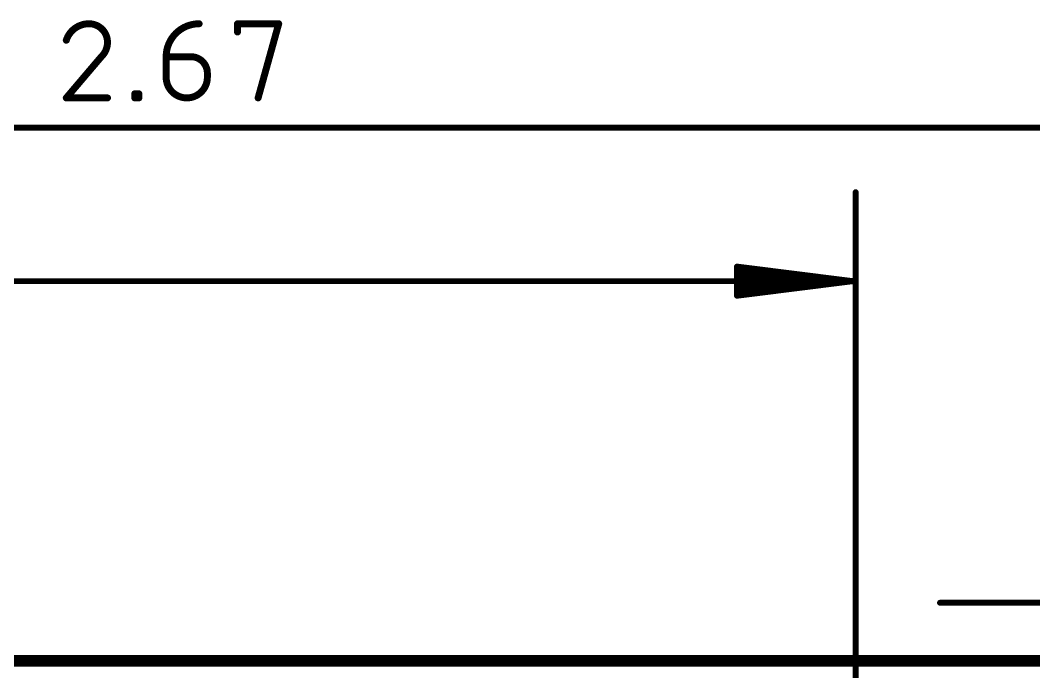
# Model space of a CAD drawing. Extents: x -44.1 to 38.2, y -17 to 24.8.
# Drawn here: x -7.51 to 14.7, y 10.55 to 24.83 of the extents above; entities that cross this region are included whole.
import ezdxf

# ---------------------------------------------------------------- set-up
doc = ezdxf.new("R2010")
doc.units = 0
for name, color, linetype in [('1', 12, 'CONTINUOUS'), ('16', 5, 'CONTINUOUS'), ('20', 53, 'CONTINUOUS'), ('47', 253, 'CONTINUOUS')]:
    doc.layers.add(name, color=color, linetype=linetype)

msp = doc.modelspace()

# ---------------------------------------------------------------- linework, layer by layer
at = {"layer": '1', "const_width": 0.254}
msp.add_lwpolyline([(-38.1, 10.795), (38.1, 10.795)], dxfattribs=at)
at = {"layer": '16', "const_width": 0.254}
msp.add_lwpolyline([(-38.1, 10.795), (38.1, 10.795)], dxfattribs=at)
at = {"layer": '20'}
msp.add_line((-35.56, 10.795), (35.56, 10.795), dxfattribs=at)
at = {"layer": '47'}
for points, const_width in [([(-6.0042, 24.7553, 0.3252), (-6.5009, 24.3941)], 0.1524), ([(-5.5978, 24.3489, 0.4142), (-6.0042, 24.7553)], 0.1524), ([(-6.0042, 24.7934, 1), (-6.0042, 24.7172)], 0.0762), ([(-6.0042, 24.7172, 1), (-6.0042, 24.7934)], 0.0762), ([(-3.5901, 24.7553, 0.4142), (-4.3126, 24.0328)], 0.1524), ([(-3.5901, 24.7172, 1), (-3.5901, 24.7934)], 0.0762), ([(-2.7113, 24.7553, 1), (-2.7875, 24.7553)], 0.0762), ([(-2.7494, 24.7934, 1), (-2.7494, 24.7172)], 0.0762), ([(-1.8096, 24.7451, 1), (-1.8831, 24.7655)], 0.0762), ([(-1.8463, 24.7172, 1), (-1.8463, 24.7934)], 0.0762), ([(-6.5372, 24.4058, 1), (-6.4647, 24.3823)], 0.0762), ([(-2.7875, 24.5747, 1), (-2.7113, 24.5747)], 0.0762), ([(-5.7333, 24.0328, 0.2053), (-5.5978, 24.3489)], 0.1524), ([(-5.5597, 24.3489, 1), (-5.6359, 24.3489)], 0.0762), ([(-5.6359, 24.3489, 1), (-5.5597, 24.3489)], 0.0762), ([(-5.7596, 24.0604, 1), (-5.707, 24.0052)], 0.0762), ([(-5.7043, 24.0081, 1), (-5.7623, 24.0575)], 0.0762), ([(-4.3126, 24.0709, 1), (-4.3126, 23.9947)], 0.0762), ([(-4.2745, 24.0328, 1), (-4.3507, 24.0328)], 0.0762), ([(-4.3507, 24.0328, 1), (-4.2745, 24.0328)], 0.0762), ([(-3.4095, 23.6716, 0.4142), (-3.7707, 24.0328)], 0.1524), ([(-3.7707, 24.0709, 1), (-3.7707, 23.9947)], 0.0762), ([(-3.7707, 23.9947, 1), (-3.7707, 24.0709)], 0.0762), ([(-4.3126, 23.5813, 1), (-3.4095, 23.5813)], 0.1524), ([(-4.2745, 23.5813, 1), (-4.3507, 23.5813)], 0.0762), ([(-4.3507, 23.5813, 1), (-4.2745, 23.5813)], 0.0762), ([(-3.3714, 23.6716, 1), (-3.4476, 23.6716)], 0.0762), ([(-3.4476, 23.6716, 1), (-3.3714, 23.6716)], 0.0762), ([(-3.3714, 23.5813, 1), (-3.4476, 23.5813)], 0.0762), ([(-3.4476, 23.5813, 1), (-3.3714, 23.5813)], 0.0762), ([(-6.53, 23.1544, 1), (-6.4719, 23.105)], 0.0762), ([(-6.5009, 23.1678, 1), (-6.5009, 23.0916)], 0.0762), ([(-5.5978, 23.0916, 1), (-5.5978, 23.1678)], 0.0762), ([(-4.9623, 23.22, 1), (-5.0385, 23.22)], 0.0762), ([(-5.0004, 23.2581, 1), (-5.0004, 23.1819)], 0.0762), ([(-5.0004, 23.1678, 1), (-5.0004, 23.0916)], 0.0762), ([(-5.0385, 23.1297, 1), (-4.9623, 23.1297)], 0.0762), ([(-4.8719, 23.22, 1), (-4.9481, 23.22)], 0.0762), ([(-4.9481, 23.1297, 1), (-4.8719, 23.1297)], 0.0762), ([(-4.91, 23.1819, 1), (-4.91, 23.2581)], 0.0762), ([(-4.91, 23.0916, 1), (-4.91, 23.1678)], 0.0762), ([(-2.3346, 23.1399, 1), (-2.2612, 23.1195)], 0.0762), ([(10.8275, 21.0635, 1), (10.7625, 21.0635)], 0.065), ([(8.1991, 19.465, 1), (8.1909, 19.4005)], 0.065), ([(8.2275, 19.4327, 1), (8.1625, 19.4327)], 0.065), ([(8.1983, 19.4058, 1), (8.1917, 19.3412)], 0.065), ([(8.1967, 19.276, 1), (8.1933, 19.211)], 0.065), ([(10.7341, 19.0813, 1), (10.7259, 19.1457)], 0.065), ([(10.7259, 19.0813, 1), (10.7341, 19.1457)], 0.065), ([(10.7333, 19.0812, 1), (10.7267, 19.1458)], 0.065), ([(10.7267, 19.0812, 1), (10.7333, 19.1458)], 0.065), ([(10.7283, 19.081, 1), (10.7317, 19.146)], 0.065), ([(10.7317, 19.081, 1), (10.7283, 19.146)], 0.065), ([(10.73, 19.081, 1), (10.73, 19.146)], 0.065), ([(8.1933, 19.016, 1), (8.1967, 18.951)], 0.065), ([(8.1917, 18.8858, 1), (8.1983, 18.8212)], 0.065), ([(8.1909, 18.8265, 1), (8.1991, 18.762)], 0.065), ([(8.1625, 18.7943, 1), (8.2275, 18.7943)], 0.065), ([(12.6435, 12.0975, 1), (12.6435, 12.0325)], 0.065)]:
    msp.add_lwpolyline(points, format="xyb", dxfattribs=dict(at, const_width=const_width))
for points, const_width in [([(-2.7494, 24.5747), (-2.7494, 24.7553)], 0.1524), ([(-2.7494, 24.7553), (-1.8463, 24.7553)], 0.1524), ([(-1.8463, 24.7553), (-2.2979, 23.1297)], 0.1524), ([(-5.7333, 24.0328), (-6.5009, 23.1297)], 0.1524), ([(-4.3126, 24.0328), (-3.7707, 24.0328)], 0.1524), ([(-4.3126, 23.5813), (-4.3126, 24.0328)], 0.1524), ([(-3.4095, 23.6716), (-3.4095, 23.5813)], 0.1524), ([(-6.5009, 23.1297), (-5.5978, 23.1297)], 0.1524), ([(-5.0004, 23.1297), (-5.0004, 23.22)], 0.1524), ([(-5.0004, 23.22), (-4.91, 23.22)], 0.1524), ([(-4.91, 23.1297), (-5.0004, 23.1297)], 0.1524), ([(-4.91, 23.22), (-4.91, 23.1297)], 0.1524), ([(29.78, 22.479), (-37.9715, 22.479)], 0.13), ([(10.795, 3.175), (10.795, 21.0635)], 0.13), ([(10.73, 19.1135), (8.195, 19.4327)], 0.13), ([(8.195, 19.4327), (8.195, 18.7943)], 0.13), ([(10.73, 19.1135), (8.195, 19.3735)], 0.13), ([(10.73, 19.1135), (-38.035, 19.1135)], 0.13), ([(10.73, 19.1135), (8.195, 19.2435)], 0.13), ([(8.195, 18.7943), (10.73, 19.1135)], 0.13), ([(8.195, 18.9835), (10.73, 19.1135)], 0.13), ([(8.195, 18.8535), (10.73, 19.1135)], 0.13), ([(17.7785, 12.065), (12.6435, 12.065)], 0.13)]:
    msp.add_lwpolyline(points, dxfattribs=dict(at, const_width=const_width))

doc.saveas('drawing.dxf')
